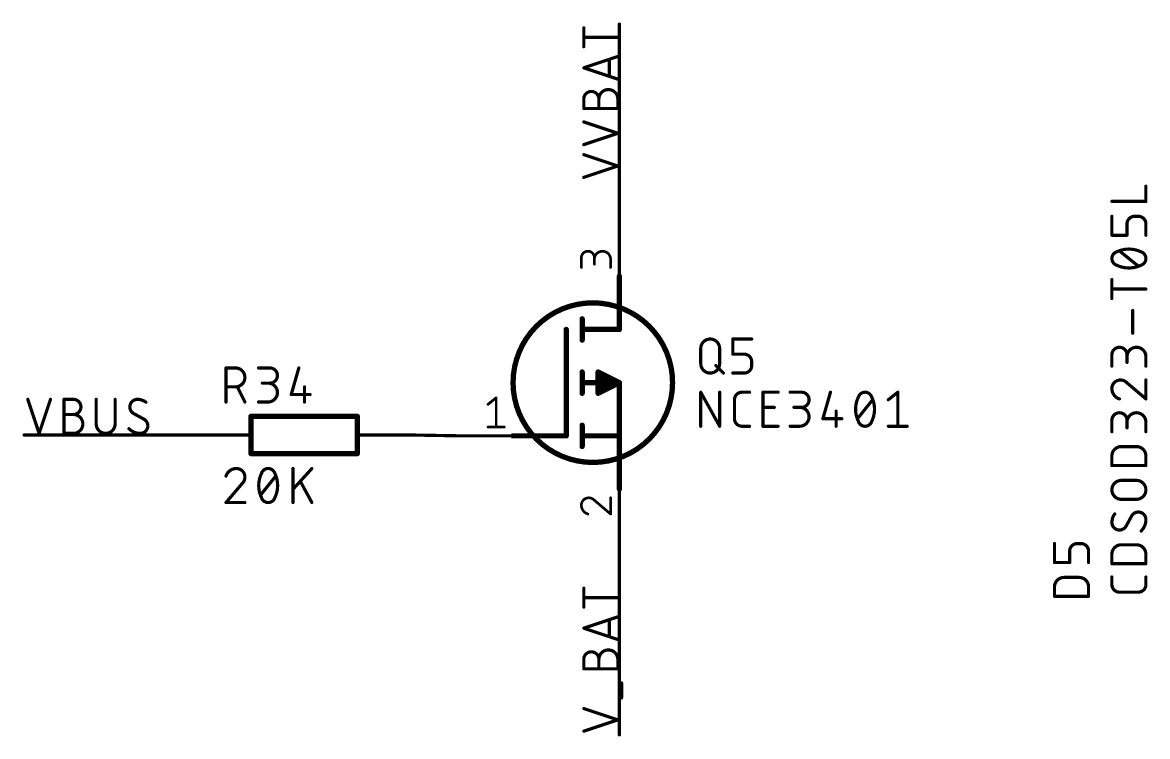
# Model space of a CAD drawing. Extents: x 3 to 264, y 2 to 181.
# Drawn here: x 145.4 to 199.2, y 49.3 to 83.4 of the extents above; entities that cross this region are included whole.
import ezdxf

# ---------------------------------------------------------------- set-up
doc = ezdxf.new("R2010")
doc.units = 0
for name, color, linetype in [('91', 122, 'CONTINUOUS'), ('94', 12, 'CONTINUOUS'), ('95', 251, 'CONTINUOUS'), ('96', 251, 'CONTINUOUS')]:
    doc.layers.add(name, color=color, linetype=linetype)

msp = doc.modelspace()

# ---------------------------------------------------------------- linework, layer by layer
at = {"layer": '91', "const_width": 0.1524}
for points in [[(173.95, 73.83), (173.95, 83.33)], [(153.81, 63.71), (145.51, 63.71)], [(163.97, 63.71), (166.33, 63.67)], [(173.95, 58.59), (173.95, 49.39)]]:
    msp.add_lwpolyline(points, dxfattribs=at)
at = {"layer": '91', "const_width": 0.0762}
for points in [[(173.9881, 83.33, 1), (173.9119, 83.33)], [(173.9119, 73.83, 1), (173.9881, 73.83)], [(145.51, 63.7481, 1), (145.51, 63.6719)], [(153.81, 63.6719, 1), (153.81, 63.7481)], [(163.9706, 63.7481, 1), (163.9694, 63.6719)], [(166.3294, 63.6319, 1), (166.3306, 63.7081)], [(173.9881, 58.59, 1), (173.9119, 58.59)], [(173.9119, 49.39, 1), (173.9881, 49.39)]]:
    msp.add_lwpolyline(points, format="xyb", dxfattribs=at)
at = {"layer": '94'}
for points, const_width in [([(173.95, 73.83), (173.95, 71.29)], 0.1524), ([(173.95, 68.75), (173.95, 71.29)], 0.254), ([(172.172, 69.258), (172.172, 68.242)], 0.254), ([(171.41, 68.75), (171.41, 63.67)], 0.254), ([(173.95, 68.75), (172.172, 68.75)], 0.254), ([(172.172, 65.702), (172.172, 66.718)], 0.254), ([(173.95, 66.21), (172.934, 66.718)], 0.254), ([(172.934, 66.718), (172.934, 65.702)], 0.254), ([(173.95, 66.21), (172.172, 66.21)], 0.254), ([(172.934, 66.464), (173.442, 66.464)], 0.254), ([(172.934, 65.702), (173.95, 66.21)], 0.254), ([(172.934, 66.21), (173.95, 66.21)], 0.254), ([(173.95, 66.21), (173.95, 61.13)], 0.254), ([(172.934, 65.956), (173.442, 65.956)], 0.254), ([(161.43, 64.599), (156.35, 64.599)], 0.254), ([(156.35, 62.821), (156.35, 64.599)], 0.254), ([(161.43, 62.821), (161.43, 64.599)], 0.254), ([(172.172, 63.162), (172.172, 64.178)], 0.254), ([(153.81, 63.71), (156.35, 63.71)], 0.1524), ([(163.97, 63.71), (161.43, 63.71)], 0.1524), ([(166.33, 63.67), (168.87, 63.67)], 0.1524), ([(168.87, 63.67), (171.41, 63.67)], 0.254), ([(172.172, 63.67), (173.95, 63.67)], 0.254), ([(156.35, 62.821), (161.43, 62.821)], 0.254), ([(173.95, 58.59), (173.95, 61.13)], 0.1524)]:
    msp.add_lwpolyline(points, dxfattribs=dict(at, const_width=const_width))
for points, const_width in [([(173.9881, 73.83, 1), (173.9119, 73.83)], 0.0762), ([(174.0135, 71.29, 1), (173.8865, 71.29)], 0.127), ([(173.9119, 71.29, 1), (173.9881, 71.29)], 0.0762), ([(172.68, 62.4, 1), (172.68, 70.02, 1), (172.68, 62.4)], 0.254), ([(172.2355, 69.258, 1), (172.1085, 69.258)], 0.127), ([(171.4735, 68.75, 1), (171.3465, 68.75)], 0.127), ([(172.172, 68.8135, 1), (172.172, 68.6865)], 0.127), ([(173.8865, 68.75, 1), (174.0135, 68.75)], 0.127), ([(173.95, 68.6865, 1), (173.95, 68.8135)], 0.127), ([(172.1085, 68.242, 1), (172.2355, 68.242)], 0.127), ([(172.2355, 66.718, 1), (172.1085, 66.718)], 0.127), ([(172.9624, 66.7748, 1), (172.9056, 66.6612)], 0.127), ([(172.9975, 66.718, 1), (172.8705, 66.718)], 0.127), ([(172.172, 66.2735, 1), (172.172, 66.1465)], 0.127), ([(172.934, 66.5275, 1), (172.934, 66.4005)], 0.127), ([(172.934, 66.2735, 1), (172.934, 66.1465)], 0.127), ([(173.442, 66.4005, 1), (173.442, 66.5275)], 0.127), ([(174.0135, 66.21, 1), (173.8865, 66.21)], 0.127), ([(173.9784, 66.1532, 1), (173.9216, 66.2668)], 0.127), ([(173.9216, 66.1532, 1), (173.9784, 66.2668)], 0.127), ([(173.95, 66.1465, 1), (173.95, 66.2735)], 0.127), ([(173.95, 66.1465, 1), (173.95, 66.2735)], 0.127), ([(172.1085, 65.702, 1), (172.2355, 65.702)], 0.127), ([(172.934, 66.0195, 1), (172.934, 65.8925)], 0.127), ([(172.9056, 65.7588, 1), (172.9624, 65.6452)], 0.127), ([(172.8705, 65.702, 1), (172.9975, 65.702)], 0.127), ([(173.442, 65.8925, 1), (173.442, 66.0195)], 0.127), ([(156.35, 64.6625, 1), (156.35, 64.5355)], 0.127), ([(156.4135, 64.599, 1), (156.2865, 64.599)], 0.127), ([(161.4935, 64.599, 1), (161.3665, 64.599)], 0.127), ([(161.43, 64.5355, 1), (161.43, 64.6625)], 0.127), ([(172.2355, 64.178, 1), (172.1085, 64.178)], 0.127), ([(153.81, 63.7481, 1), (153.81, 63.6719)], 0.0762), ([(156.35, 63.6719, 1), (156.35, 63.7481)], 0.0762), ([(161.43, 63.7481, 1), (161.43, 63.6719)], 0.0762), ([(163.97, 63.6719, 1), (163.97, 63.7481)], 0.0762), ([(166.33, 63.7081, 1), (166.33, 63.6319)], 0.0762), ([(168.87, 63.7335, 1), (168.87, 63.6065)], 0.127), ([(168.87, 63.6319, 1), (168.87, 63.7081)], 0.0762), ([(171.3465, 63.67, 1), (171.4735, 63.67)], 0.127), ([(171.41, 63.6065, 1), (171.41, 63.7335)], 0.127), ([(172.172, 63.7335, 1), (172.172, 63.6065)], 0.127), ([(173.95, 63.6065, 1), (173.95, 63.7335)], 0.127), ([(156.35, 62.8845, 1), (156.35, 62.7575)], 0.127), ([(156.2865, 62.821, 1), (156.4135, 62.821)], 0.127), ([(161.3665, 62.821, 1), (161.4935, 62.821)], 0.127), ([(161.43, 62.7575, 1), (161.43, 62.8845)], 0.127), ([(172.1085, 63.162, 1), (172.2355, 63.162)], 0.127), ([(173.8865, 61.13, 1), (174.0135, 61.13)], 0.127), ([(173.9881, 61.13, 1), (173.9119, 61.13)], 0.0762), ([(173.9119, 58.59, 1), (173.9881, 58.59)], 0.0762)]:
    msp.add_lwpolyline(points, format="xyb", dxfattribs=dict(at, const_width=const_width))
at = {"layer": '95'}
for points, const_width in [([(172.2482, 82.2507), (172.2482, 83.1538)], 0.1524), ([(173.8738, 82.7022), (172.2482, 82.7022)], 0.1524), ([(172.2482, 81.2433), (173.8738, 81.7852)], 0.1524), ([(173.4674, 81.6497), (173.4674, 80.8369)], 0.1524), ([(173.8738, 80.7015), (172.2482, 81.2433)], 0.1524), ([(172.2482, 79.3019), (172.2482, 79.7534)], 0.1524), ([(172.9707, 79.3019), (172.9707, 79.7534)], 0.1524), ([(173.8738, 79.7534), (173.8738, 79.3019)], 0.1524), ([(173.8738, 79.3019), (172.2482, 79.3019)], 0.1524), ([(173.8738, 78.1171), (172.2482, 78.6589)], 0.1524), ([(172.2482, 77.5752), (173.8738, 78.1171)], 0.1524), ([(173.8738, 76.554), (172.2482, 77.0958)], 0.1524), ([(172.2482, 76.0121), (173.8738, 76.554)], 0.1524), ([(172.1339, 71.7091), (172.1339, 72.1748)], 0.127), ([(172.7548, 72.1748), (172.7548, 71.8643)], 0.127), ([(173.5309, 71.7091), (173.5309, 72.0972)], 0.127), ([(179.3678, 67.5703), (179.3678, 68.2928)], 0.1524), ([(179.3678, 68.2928), (180.2709, 68.2928)], 0.1524), ([(177.8362, 67.1188), (177.8362, 67.8412)], 0.1524), ([(178.7393, 67.8412), (178.7393, 67.1188)], 0.1524), ([(179.9097, 67.5703), (179.3678, 67.5703)], 0.1524), ([(180.2709, 67.0284), (180.2709, 67.2091)], 0.1524), ([(155.1562, 65.2848), (155.1562, 66.9104)], 0.1524), ([(155.1562, 66.9104), (155.6078, 66.9104)], 0.1524), ([(156.7102, 66.9104), (157.252, 66.9104)], 0.1524), ([(158.6345, 66.9104), (158.2733, 65.646)], 0.1524), ([(178.5587, 67.0284), (178.9199, 66.6672)], 0.1524), ([(179.3678, 66.6672), (179.9097, 66.6672)], 0.1524), ([(157.252, 66.1879), (156.8908, 66.1879)], 0.1524), ([(155.6078, 66.0073), (155.1562, 66.0073)], 0.1524), ([(156.0593, 65.2848), (155.6981, 66.0073)], 0.1524), ([(158.2733, 65.646), (159.1764, 65.646)], 0.1524), ([(158.9055, 66.0073), (158.9055, 65.2848)], 0.1524), ([(145.6862, 65.4118), (146.2281, 63.7862)], 0.1524), ([(146.2281, 63.7862), (146.7699, 65.4118)], 0.1524), ([(147.4128, 63.7862), (147.4128, 65.4118)], 0.1524), ([(147.4128, 65.4118), (147.8644, 65.4118)], 0.1524), ([(148.9549, 65.4118), (148.9549, 64.2378)], 0.1524), ([(149.858, 64.2378), (149.858, 65.4118)], 0.1524), ([(156.7102, 65.2848), (157.1617, 65.2848)], 0.1524), ([(167.6748, 65.1757), (168.0628, 65.4861)], 0.127), ([(168.0628, 65.4861), (168.0628, 64.0891)], 0.127), ([(147.4128, 64.6893), (147.8644, 64.6893)], 0.1524), ([(151.2405, 64.4635), (150.7438, 64.7345)], 0.1524), ([(167.6748, 64.0891), (168.4509, 64.0891)], 0.127), ([(147.8644, 63.7862), (147.4128, 63.7862)], 0.1524), ([(173.5309, 59.9348), (173.5309, 60.7109)], 0.127), ([(172.7548, 60.5945), (173.5309, 59.9348)], 0.127), ([(194.7382, 57.6214), (194.7382, 58.5245)], 0.1524), ([(196.0026, 58.5245), (195.8219, 58.5245)], 0.1524), ([(195.4607, 58.1633), (195.4607, 57.6214)], 0.1524), ([(196.3638, 57.6214), (196.3638, 58.1633)], 0.1524), ([(195.4607, 57.6214), (194.7382, 57.6214)], 0.1524), ([(195.1898, 56.9093), (195.9122, 56.9093)], 0.1524), ([(172.2482, 55.4922), (172.2482, 56.3953)], 0.1524), ([(194.7382, 56.0062), (194.7382, 56.4578)], 0.1524), ([(196.3638, 56.4578), (196.3638, 56.0062)], 0.1524), ([(173.8738, 55.9437), (172.2482, 55.9437)], 0.1524), ([(196.3638, 56.0062), (194.7382, 56.0062)], 0.1524), ([(172.2482, 54.4848), (173.8738, 55.0267)], 0.1524), ([(173.4674, 54.8912), (173.4674, 54.0784)], 0.1524), ([(173.8738, 53.9429), (172.2482, 54.4848)], 0.1524), ([(172.2482, 52.5433), (172.2482, 52.9949)], 0.1524), ([(172.9707, 52.5433), (172.9707, 52.9949)], 0.1524), ([(173.8738, 52.9949), (173.8738, 52.5433)], 0.1524), ([(173.8738, 52.5433), (172.2482, 52.5433)], 0.1524), ([(174.0544, 51.1536), (174.0544, 51.8761)], 0.1524), ([(173.8738, 50.1081), (172.2482, 50.6499)], 0.1524), ([(172.2482, 49.5662), (173.8738, 50.1081)], 0.1524)]:
    msp.add_lwpolyline(points, dxfattribs=dict(at, const_width=const_width))
for points, const_width in [([(172.2863, 83.1538, 1), (172.2101, 83.1538)], 0.0762), ([(172.2482, 82.7403, 1), (172.2482, 82.6641)], 0.0762), ([(173.8738, 82.6641, 1), (173.8738, 82.7403)], 0.0762), ([(172.2101, 82.2507, 1), (172.2863, 82.2507)], 0.0762), ([(173.5055, 81.6497, 1), (173.4293, 81.6497)], 0.0762), ([(173.8858, 81.749, 1), (173.8618, 81.8213)], 0.0762), ([(172.2602, 81.2795, 1), (172.2362, 81.2072)], 0.0762), ([(172.2362, 81.2795, 1), (172.2602, 81.2072)], 0.0762), ([(173.4293, 80.8369, 1), (173.5055, 80.8369)], 0.0762), ([(173.8618, 80.6653, 1), (173.8858, 80.7376)], 0.0762), ([(172.9707, 79.7534, 1), (172.2482, 79.7534)], 0.1524), ([(173.8738, 79.7534, 1), (172.9707, 79.7534)], 0.1524), ([(172.2863, 79.7534, 1), (172.2101, 79.7534)], 0.0762), ([(172.2101, 79.7534, 1), (172.2863, 79.7534)], 0.0762), ([(173.0088, 79.7534, 1), (172.9326, 79.7534)], 0.0762), ([(172.9326, 79.7534, 1), (173.0088, 79.7534)], 0.0762), ([(172.9326, 79.7534, 1), (173.0088, 79.7534)], 0.0762), ([(173.9119, 79.7534, 1), (173.8357, 79.7534)], 0.0762), ([(173.8357, 79.7534, 1), (173.9119, 79.7534)], 0.0762), ([(172.2482, 79.34, 1), (172.2482, 79.2638)], 0.0762), ([(172.2101, 79.3019, 1), (172.2863, 79.3019)], 0.0762), ([(172.9326, 79.3019, 1), (173.0088, 79.3019)], 0.0762), ([(173.8357, 79.3019, 1), (173.9119, 79.3019)], 0.0762), ([(173.8738, 79.2638, 1), (173.8738, 79.34)], 0.0762), ([(172.2602, 78.6951, 1), (172.2362, 78.6228)], 0.0762), ([(173.8858, 78.0809, 1), (173.8618, 78.1532)], 0.0762), ([(173.8618, 78.0809, 1), (173.8858, 78.1532)], 0.0762), ([(172.2362, 77.6114, 1), (172.2602, 77.5391)], 0.0762), ([(172.2602, 77.132, 1), (172.2362, 77.0597)], 0.0762), ([(173.8858, 76.5178, 1), (173.8618, 76.5901)], 0.0762), ([(173.8618, 76.5178, 1), (173.8858, 76.5901)], 0.0762), ([(172.2362, 76.0482, 1), (172.2602, 75.9759)], 0.0762), ([(172.7548, 72.1748, 1), (172.1339, 72.1748)], 0.127), ([(172.1656, 72.1748, 1), (172.1022, 72.1748)], 0.0635), ([(172.1022, 72.1748, 1), (172.1656, 72.1748)], 0.0635), ([(173.5309, 72.0972, 1), (172.7548, 72.0972)], 0.127), ([(172.7865, 72.1748, 1), (172.723, 72.1748)], 0.0635), ([(172.723, 72.1748, 1), (172.7865, 72.1748)], 0.0635), ([(172.723, 72.0972, 1), (172.7865, 72.0972)], 0.0635), ([(173.5626, 72.0972, 1), (173.4992, 72.0972)], 0.0635), ([(173.4992, 72.0972, 1), (173.5626, 72.0972)], 0.0635), ([(172.1022, 71.7091, 1), (172.1656, 71.7091)], 0.0635), ([(172.723, 71.8643, 1), (172.7865, 71.8643)], 0.0635), ([(173.4992, 71.7091, 1), (173.5626, 71.7091)], 0.0635), ([(178.7393, 67.8412, 1), (177.8362, 67.8412)], 0.1524), ([(179.4059, 68.2928, 1), (179.3297, 68.2928)], 0.0762), ([(179.3678, 68.3309, 1), (179.3678, 68.2547)], 0.0762), ([(180.2709, 68.2547, 1), (180.2709, 68.3309)], 0.0762), ([(177.8743, 67.8412, 1), (177.7981, 67.8412)], 0.0762), ([(177.7981, 67.8412, 1), (177.8743, 67.8412)], 0.0762), ([(178.7774, 67.8412, 1), (178.7012, 67.8412)], 0.0762), ([(178.7012, 67.8412, 1), (178.7774, 67.8412)], 0.0762), ([(177.8362, 67.1188, 1), (178.7393, 67.1188)], 0.1524), ([(177.8743, 67.1188, 1), (177.7981, 67.1188)], 0.0762), ([(178.7774, 67.1188, 1), (178.7012, 67.1188)], 0.0762), ([(179.3678, 67.6084, 1), (179.3678, 67.5322)], 0.0762), ([(179.3297, 67.5703, 1), (179.4059, 67.5703)], 0.0762), ([(180.2709, 67.2091, 0.4142), (179.9097, 67.5703)], 0.1524), ([(179.9097, 67.6084, 1), (179.9097, 67.5322)], 0.0762), ([(179.9097, 67.5322, 1), (179.9097, 67.6084)], 0.0762), ([(180.309, 67.2091, 1), (180.2328, 67.2091)], 0.0762), ([(180.2328, 67.2091, 1), (180.309, 67.2091)], 0.0762), ([(155.1943, 66.9104, 1), (155.1181, 66.9104)], 0.0762), ([(155.1562, 66.9485, 1), (155.1562, 66.8723)], 0.0762), ([(155.6078, 66.0073, 1), (155.6078, 66.9104)], 0.1524), ([(155.6078, 66.9485, 1), (155.6078, 66.8723)], 0.0762), ([(155.6078, 66.8723, 1), (155.6078, 66.9485)], 0.0762), ([(156.7102, 66.9485, 1), (156.7102, 66.8723)], 0.0762), ([(157.252, 66.1879, 1), (157.252, 66.9104)], 0.1524), ([(157.252, 66.9485, 1), (157.252, 66.8723)], 0.0762), ([(157.252, 66.8723, 1), (157.252, 66.9485)], 0.0762), ([(158.6712, 66.8999, 1), (158.5979, 66.9209)], 0.0762), ([(177.7981, 67.1188, 1), (177.8743, 67.1188)], 0.0762), ([(178.5856, 67.0554, 1), (178.5317, 67.0015)], 0.0762), ([(178.7012, 67.1188, 1), (178.7774, 67.1188)], 0.0762), ([(178.893, 66.6403, 1), (178.9469, 66.6941)], 0.0762), ([(179.3678, 66.7053, 1), (179.3678, 66.6291)], 0.0762), ([(179.9097, 66.6672, 0.4142), (180.2709, 67.0284)], 0.1524), ([(179.9097, 66.7053, 1), (179.9097, 66.6291)], 0.0762), ([(179.9097, 66.6291, 1), (179.9097, 66.7053)], 0.0762), ([(180.309, 67.0284, 1), (180.2328, 67.0284)], 0.0762), ([(180.2328, 67.0284, 1), (180.309, 67.0284)], 0.0762), ([(156.8908, 66.226, 1), (156.8908, 66.1498)], 0.0762), ([(157.1617, 65.2848, 1), (157.1617, 66.1879)], 0.1524), ([(157.1617, 66.226, 1), (157.1617, 66.1498)], 0.0762), ([(157.252, 66.226, 1), (157.252, 66.1498)], 0.0762), ([(157.252, 66.1498, 1), (157.252, 66.226)], 0.0762), ([(155.1562, 66.0454, 1), (155.1562, 65.9692)], 0.0762), ([(155.6078, 66.0454, 1), (155.6078, 65.9692)], 0.0762), ([(155.6078, 65.9692, 1), (155.6078, 66.0454)], 0.0762), ([(155.7321, 66.0243, 1), (155.664, 65.9902)], 0.0762), ([(158.2733, 65.6841, 1), (158.2733, 65.6079)], 0.0762), ([(158.2367, 65.6565, 1), (158.3099, 65.6356)], 0.0762), ([(158.9436, 66.0073, 1), (158.8674, 66.0073)], 0.0762), ([(159.1764, 65.6079, 1), (159.1764, 65.6841)], 0.0762), ([(145.7223, 65.4238, 1), (145.6501, 65.3998)], 0.0762), ([(146.8061, 65.3998, 1), (146.7338, 65.4238)], 0.0762), ([(147.4509, 65.4118, 1), (147.3747, 65.4118)], 0.0762), ([(147.4128, 65.4499, 1), (147.4128, 65.3737)], 0.0762), ([(147.8644, 64.6893, 1), (147.8644, 65.4118)], 0.1524), ([(147.8644, 65.4499, 1), (147.8644, 65.3737)], 0.0762), ([(147.8644, 65.3737, 1), (147.8644, 65.4499)], 0.0762), ([(148.993, 65.4118, 1), (148.9168, 65.4118)], 0.0762), ([(149.8961, 65.4118, 1), (149.8199, 65.4118)], 0.0762), ([(150.9244, 65.4118, 0.4142), (150.5631, 65.0506)], 0.1524), ([(150.5631, 65.0506, 0.2656), (150.7438, 64.7345)], 0.1524), ([(150.6012, 65.0506, 1), (150.525, 65.0506)], 0.0762), ([(150.525, 65.0506, 1), (150.6012, 65.0506)], 0.0762), ([(151.3308, 65.2763, 0.1623), (150.9244, 65.4118)], 0.1524), ([(150.9244, 65.4499, 1), (150.9244, 65.3737)], 0.0762), ([(150.9244, 65.3737, 1), (150.9244, 65.4499)], 0.0762), ([(151.3079, 65.2459, 1), (151.3537, 65.3068)], 0.0762), ([(155.1181, 65.2848, 1), (155.1943, 65.2848)], 0.0762), ([(156.0252, 65.2678, 1), (156.0934, 65.3018)], 0.0762), ([(156.7102, 65.3229, 1), (156.7102, 65.2467)], 0.0762), ([(157.1617, 65.3229, 1), (157.1617, 65.2467)], 0.0762), ([(157.1617, 65.2467, 1), (157.1617, 65.3229)], 0.0762), ([(158.8674, 65.2848, 1), (158.9436, 65.2848)], 0.0762), ([(167.655, 65.2004, 1), (167.6946, 65.1509)], 0.0635), ([(168.0946, 65.4861, 1), (168.0311, 65.4861)], 0.0635), ([(168.0827, 65.4613, 1), (168.043, 65.5109)], 0.0635), ([(147.4128, 64.7274, 1), (147.4128, 64.6512)], 0.0762), ([(147.8644, 63.7862, 1), (147.8644, 64.6893)], 0.1524), ([(147.8644, 64.7274, 1), (147.8644, 64.6512)], 0.0762), ([(147.8644, 64.7274, 1), (147.8644, 64.6512)], 0.0762), ([(147.8644, 64.6512, 1), (147.8644, 64.7274)], 0.0762), ([(150.762, 64.7679, 1), (150.7255, 64.701)], 0.0762), ([(150.7244, 64.7016, 1), (150.7631, 64.7673)], 0.0762), ([(151.2598, 64.4964, 1), (151.2211, 64.4307)], 0.0762), ([(151.4211, 64.1474, 0.2656), (151.2405, 64.4635)], 0.1524), ([(151.2222, 64.4301, 1), (151.2587, 64.497)], 0.0762), ([(148.9549, 64.2378, 1), (149.858, 64.2378)], 0.1524), ([(148.993, 64.2378, 1), (148.9168, 64.2378)], 0.0762), ([(148.9168, 64.2378, 1), (148.993, 64.2378)], 0.0762), ([(149.8961, 64.2378, 1), (149.8199, 64.2378)], 0.0762), ([(149.8199, 64.2378, 1), (149.8961, 64.2378)], 0.0762), ([(150.545, 64.0388, 1), (150.4909, 63.9851)], 0.0762), ([(150.518, 64.012, 0.2), (151.0599, 63.7862)], 0.1524), ([(151.0599, 63.7862, 0.4142), (151.4211, 64.1474)], 0.1524), ([(151.4592, 64.1474, 1), (151.383, 64.1474)], 0.0762), ([(151.383, 64.1474, 1), (151.4592, 64.1474)], 0.0762), ([(167.6748, 64.1209, 1), (167.6748, 64.0573)], 0.0635), ([(168.0311, 64.0891, 1), (168.0946, 64.0891)], 0.0635), ([(168.4509, 64.0573, 1), (168.4509, 64.1209)], 0.0635), ([(146.1919, 63.7982, 1), (146.2642, 63.7742)], 0.0762), ([(146.1919, 63.7742, 1), (146.2642, 63.7982)], 0.0762), ([(147.4128, 63.8243, 1), (147.4128, 63.7481)], 0.0762), ([(147.3747, 63.7862, 1), (147.4509, 63.7862)], 0.0762), ([(147.8644, 63.8243, 1), (147.8644, 63.7481)], 0.0762), ([(147.8644, 63.7481, 1), (147.8644, 63.8243)], 0.0762), ([(151.0599, 63.8243, 1), (151.0599, 63.7481)], 0.0762), ([(151.0599, 63.7481, 1), (151.0599, 63.8243)], 0.0762), ([(172.4831, 60.7109, 0.4142), (172.1339, 60.3617)], 0.127), ([(172.7548, 60.5945, 0.2053), (172.4831, 60.7109)], 0.127), ([(172.4831, 60.7426, 1), (172.4832, 60.6792)], 0.0635), ([(172.4831, 60.6791, 1), (172.4831, 60.7427)], 0.0635), ([(173.5626, 60.7109, 1), (173.4992, 60.7109)], 0.0635), ([(172.1339, 60.3617, 0.3252), (172.4443, 59.9348)], 0.127), ([(172.1656, 60.3617, 1), (172.1022, 60.3616)], 0.0635), ([(172.1022, 60.3617, 1), (172.1656, 60.3617)], 0.0635), ([(172.7754, 60.6187, 1), (172.7342, 60.5703)], 0.0635), ([(172.7318, 60.5726, 1), (172.7778, 60.6164)], 0.0635), ([(172.4346, 59.9046, 1), (172.4541, 59.965)], 0.0635), ([(173.4992, 59.9348, 1), (173.5626, 59.9348)], 0.0635), ([(173.5103, 59.9106, 1), (173.5515, 59.959)], 0.0635), ([(194.7763, 58.5245, 1), (194.7001, 58.5245)], 0.0762), ([(195.8219, 58.5245, 0.4142), (195.4607, 58.1633)], 0.1524), ([(195.8219, 58.5626, 1), (195.8219, 58.4864)], 0.0762), ([(195.8219, 58.4864, 1), (195.8219, 58.5626)], 0.0762), ([(196.3638, 58.1633, 0.4142), (196.0026, 58.5245)], 0.1524), ([(196.0026, 58.5626, 1), (196.0026, 58.4864)], 0.0762), ([(196.0026, 58.4864, 1), (196.0026, 58.5626)], 0.0762), ([(195.4988, 58.1633, 1), (195.4226, 58.1633)], 0.0762), ([(195.4226, 58.1633, 1), (195.4988, 58.1633)], 0.0762), ([(196.4019, 58.1633, 1), (196.3257, 58.1633)], 0.0762), ([(196.3257, 58.1633, 1), (196.4019, 58.1633)], 0.0762), ([(194.7382, 57.6595, 1), (194.7382, 57.5833)], 0.0762), ([(194.7001, 57.6214, 1), (194.7763, 57.6214)], 0.0762), ([(195.4226, 57.6214, 1), (195.4988, 57.6214)], 0.0762), ([(195.4607, 57.5833, 1), (195.4607, 57.6595)], 0.0762), ([(196.3257, 57.6214, 1), (196.4019, 57.6214)], 0.0762), ([(195.1898, 56.9093, 0.4142), (194.7382, 56.4578)], 0.1524), ([(195.1898, 56.9474, 1), (195.1898, 56.8712)], 0.0762), ([(195.1898, 56.8712, 1), (195.1898, 56.9474)], 0.0762), ([(196.3638, 56.4578, 0.4142), (195.9122, 56.9093)], 0.1524), ([(195.9122, 56.9474, 1), (195.9122, 56.8712)], 0.0762), ([(195.9122, 56.8712, 1), (195.9122, 56.9474)], 0.0762), ([(172.2863, 56.3953, 1), (172.2101, 56.3953)], 0.0762), ([(194.7763, 56.4578, 1), (194.7001, 56.4578)], 0.0762), ([(194.7001, 56.4578, 1), (194.7763, 56.4578)], 0.0762), ([(196.4019, 56.4578, 1), (196.3257, 56.4578)], 0.0762), ([(196.3257, 56.4578, 1), (196.4019, 56.4578)], 0.0762), ([(172.2482, 55.9818, 1), (172.2482, 55.9056)], 0.0762), ([(173.8738, 55.9056, 1), (173.8738, 55.9818)], 0.0762), ([(194.7382, 56.0443, 1), (194.7382, 55.9681)], 0.0762), ([(194.7001, 56.0062, 1), (194.7763, 56.0062)], 0.0762), ([(196.3257, 56.0062, 1), (196.4019, 56.0062)], 0.0762), ([(196.3638, 55.9681, 1), (196.3638, 56.0443)], 0.0762), ([(172.2101, 55.4922, 1), (172.2863, 55.4922)], 0.0762), ([(173.5055, 54.8912, 1), (173.4293, 54.8912)], 0.0762), ([(173.8858, 54.9905, 1), (173.8618, 55.0628)], 0.0762), ([(172.2602, 54.521, 1), (172.2362, 54.4487)], 0.0762), ([(172.2362, 54.521, 1), (172.2602, 54.4487)], 0.0762), ([(173.4293, 54.0784, 1), (173.5055, 54.0784)], 0.0762), ([(173.8618, 53.9068, 1), (173.8858, 53.9791)], 0.0762), ([(172.9707, 52.9949, 1), (172.2482, 52.9949)], 0.1524), ([(173.8738, 52.9949, 1), (172.9707, 52.9949)], 0.1524), ([(172.2863, 52.9949, 1), (172.2101, 52.9949)], 0.0762), ([(172.2101, 52.9949, 1), (172.2863, 52.9949)], 0.0762), ([(173.0088, 52.9949, 1), (172.9326, 52.9949)], 0.0762), ([(172.9326, 52.9949, 1), (173.0088, 52.9949)], 0.0762), ([(172.9326, 52.9949, 1), (173.0088, 52.9949)], 0.0762), ([(173.9119, 52.9949, 1), (173.8357, 52.9949)], 0.0762), ([(173.8357, 52.9949, 1), (173.9119, 52.9949)], 0.0762), ([(172.2482, 52.5814, 1), (172.2482, 52.5052)], 0.0762), ([(172.2101, 52.5433, 1), (172.2863, 52.5433)], 0.0762), ([(172.9326, 52.5433, 1), (173.0088, 52.5433)], 0.0762), ([(173.8357, 52.5433, 1), (173.9119, 52.5433)], 0.0762), ([(173.8738, 52.5052, 1), (173.8738, 52.5814)], 0.0762), ([(174.0925, 51.8761, 1), (174.0163, 51.8761)], 0.0762), ([(174.0163, 51.1536, 1), (174.0925, 51.1536)], 0.0762), ([(172.2602, 50.6861, 1), (172.2362, 50.6138)], 0.0762), ([(173.8858, 50.0719, 1), (173.8618, 50.1442)], 0.0762), ([(173.8618, 50.0719, 1), (173.8858, 50.1442)], 0.0762), ([(172.2362, 49.6023, 1), (172.2602, 49.5301)], 0.0762)]:
    msp.add_lwpolyline(points, format="xyb", dxfattribs=dict(at, const_width=const_width))
at = {"layer": '96', "const_width": 0.1524}
for points in [[(199.1038, 74.8664), (199.1038, 75.5889)], [(197.4782, 74.8664), (199.1038, 74.8664)], [(197.4782, 73.2482), (197.4782, 74.1513)], [(198.7426, 74.1513), (198.5619, 74.1513)], [(198.2007, 73.7901), (198.2007, 73.2482)], [(199.1038, 73.2482), (199.1038, 73.7901)], [(198.2007, 73.2482), (197.4782, 73.2482)], [(198.7426, 71.7754), (197.8394, 72.4979)], [(197.4782, 70.2262), (197.4782, 71.1293)], [(199.1038, 70.6777), (197.4782, 70.6777)], [(198.4716, 68.5727), (198.4716, 69.6565)], [(197.4782, 66.9957), (197.4782, 67.5376)], [(198.2007, 67.5376), (198.2007, 67.1763)], [(199.1038, 66.9957), (199.1038, 67.4473)], [(198.2007, 66.2002), (199.1038, 65.4326)], [(199.1038, 65.4326), (199.1038, 66.3357)], [(177.8362, 64.1272), (177.8362, 65.7528)], [(177.8362, 65.7528), (178.7393, 64.1272)], [(178.7393, 64.1272), (178.7393, 65.7528)], [(179.8087, 65.7528), (180.17, 65.7528)], [(180.8091, 64.1272), (180.8091, 65.7528)], [(180.8091, 65.7528), (181.5316, 65.7528)], [(182.1087, 65.7528), (182.6506, 65.7528)], [(184.0331, 65.7528), (183.6719, 64.4884)], [(186.7981, 65.3916), (187.2497, 65.7528)], [(187.2497, 65.7528), (187.2497, 64.1272)], [(179.4475, 64.4884), (179.4475, 65.3916)], [(180.8091, 65.0303), (181.351, 65.0303)], [(182.6506, 65.0303), (182.2894, 65.0303)], [(185.3253, 64.4884), (186.0478, 65.3916)], [(183.6719, 64.4884), (184.575, 64.4884)], [(184.304, 64.8497), (184.304, 64.1272)], [(180.17, 64.1272), (179.8087, 64.1272)], [(181.5316, 64.1272), (180.8091, 64.1272)], [(182.1087, 64.1272), (182.5603, 64.1272)], [(186.7981, 64.1272), (187.7012, 64.1272)], [(197.4782, 63.8695), (197.4782, 64.4113)], [(198.2007, 64.4113), (198.2007, 64.0501)], [(199.1038, 63.8695), (199.1038, 64.321)], [(197.9298, 63.1573), (198.6522, 63.1573)], [(197.4782, 62.2542), (197.4782, 62.7058)], [(199.1038, 62.7058), (199.1038, 62.2542)], [(156.8096, 60.8454), (157.5321, 61.7486)], [(158.3556, 60.4842), (158.3556, 62.1098)], [(159.2588, 62.1098), (158.3556, 61.1164)], [(199.1038, 62.2542), (197.4782, 62.2542)], [(155.9238, 61.3873), (155.1562, 60.4842)], [(159.2588, 60.4842), (158.7169, 61.4776)], [(197.9298, 61.5421), (198.6522, 61.5421)], [(155.1562, 60.4842), (156.0593, 60.4842)], [(198.6522, 60.639), (197.9298, 60.639)], [(198.4265, 59.8505), (198.1555, 59.3538)], [(197.4782, 57.5649), (197.4782, 58.0164)], [(197.9298, 58.468), (198.6522, 58.468)], [(199.1038, 58.0164), (199.1038, 57.5649)], [(199.1038, 57.5649), (197.4782, 57.5649)], [(197.4782, 56.5674), (197.4782, 56.9287)], [(199.1038, 56.9287), (199.1038, 56.5674)], [(198.7426, 56.2062), (197.8394, 56.2062)]]:
    msp.add_lwpolyline(points, dxfattribs=at)
at = {"layer": '96'}
for points, const_width in [([(199.1419, 75.5889, 1), (199.0657, 75.5889)], 0.0762), ([(197.4782, 74.9045, 1), (197.4782, 74.8283)], 0.0762), ([(199.0657, 74.8664, 1), (199.1419, 74.8664)], 0.0762), ([(199.1038, 74.8283, 1), (199.1038, 74.9045)], 0.0762), ([(197.5163, 74.1513, 1), (197.4401, 74.1513)], 0.0762), ([(198.5619, 74.1513, 0.4142), (198.2007, 73.7901)], 0.1524), ([(198.5619, 74.1894, 1), (198.5619, 74.1132)], 0.0762), ([(198.5619, 74.1132, 1), (198.5619, 74.1894)], 0.0762), ([(199.1038, 73.7901, 0.4142), (198.7426, 74.1513)], 0.1524), ([(198.7426, 74.1894, 1), (198.7426, 74.1132)], 0.0762), ([(198.7426, 74.1132, 1), (198.7426, 74.1894)], 0.0762), ([(198.2388, 73.7901, 1), (198.1626, 73.7901)], 0.0762), ([(198.1626, 73.7901, 1), (198.2388, 73.7901)], 0.0762), ([(199.1419, 73.7901, 1), (199.0657, 73.7901)], 0.0762), ([(199.0657, 73.7901, 1), (199.1419, 73.7901)], 0.0762), ([(197.4782, 73.2863, 1), (197.4782, 73.2101)], 0.0762), ([(197.4401, 73.2482, 1), (197.5163, 73.2482)], 0.0762), ([(198.1626, 73.2482, 1), (198.2388, 73.2482)], 0.0762), ([(198.2007, 73.2101, 1), (198.2007, 73.2863)], 0.0762), ([(199.0657, 73.2482, 1), (199.1419, 73.2482)], 0.0762), ([(198.291, 72.5882, 0.1139), (197.704, 72.4527)], 0.1524), ([(197.8632, 72.5276, 1), (197.8156, 72.4681)], 0.0762), ([(198.878, 72.4527, 0.1139), (198.291, 72.5882)], 0.1524), ([(198.291, 72.6263, 1), (198.291, 72.5501)], 0.0762), ([(198.291, 72.5501, 1), (198.291, 72.6263)], 0.0762), ([(197.704, 72.4527, 0.3205), (197.4782, 72.1366)], 0.1524), ([(197.4782, 72.1366, 0.3205), (197.704, 71.8205)], 0.1524), ([(197.5163, 72.1366, 1), (197.4401, 72.1366)], 0.0762), ([(197.4401, 72.1366, 1), (197.5163, 72.1366)], 0.0762), ([(197.6873, 72.487, 1), (197.7207, 72.4185)], 0.0762), ([(197.7163, 72.4167, 1), (197.6916, 72.4887)], 0.0762), ([(198.8904, 72.4888, 1), (198.8657, 72.4167)], 0.0762), ([(199.1038, 72.1366, 0.3205), (198.878, 72.4527)], 0.1524), ([(198.878, 71.8205, 0.3205), (199.1038, 72.1366)], 0.1524), ([(198.8613, 72.4185, 1), (198.8947, 72.487)], 0.0762), ([(199.1419, 72.1366, 1), (199.0657, 72.1366)], 0.0762), ([(199.0657, 72.1366, 1), (199.1419, 72.1366)], 0.0762), ([(197.7207, 71.8548, 1), (197.6873, 71.7863)], 0.0762), ([(197.704, 71.8205, 0.1139), (198.291, 71.6851)], 0.1524), ([(197.6916, 71.7845, 1), (197.7163, 71.8566)], 0.0762), ([(198.291, 71.6851, 0.1139), (198.878, 71.8205)], 0.1524), ([(198.291, 71.7232, 1), (198.291, 71.647)], 0.0762), ([(198.291, 71.647, 1), (198.291, 71.7232)], 0.0762), ([(198.7188, 71.7456, 1), (198.7664, 71.8051)], 0.0762), ([(198.8657, 71.8566, 1), (198.8904, 71.7845)], 0.0762), ([(198.8947, 71.7863, 1), (198.8613, 71.8548)], 0.0762), ([(197.5163, 71.1293, 1), (197.4401, 71.1293)], 0.0762), ([(197.4782, 70.7158, 1), (197.4782, 70.6396)], 0.0762), ([(199.1038, 70.6396, 1), (199.1038, 70.7158)], 0.0762), ([(197.4401, 70.2262, 1), (197.5163, 70.2262)], 0.0762), ([(198.5097, 69.6565, 1), (198.4335, 69.6565)], 0.0762), ([(198.4335, 68.5727, 1), (198.5097, 68.5727)], 0.0762), ([(198.2007, 67.5376, 1), (197.4782, 67.5376)], 0.1524), ([(199.1038, 67.4473, 1), (198.2007, 67.4473)], 0.1524), ([(197.5163, 67.5376, 1), (197.4401, 67.5376)], 0.0762), ([(197.4401, 67.5376, 1), (197.5163, 67.5376)], 0.0762), ([(198.2388, 67.5376, 1), (198.1626, 67.5376)], 0.0762), ([(198.1626, 67.5376, 1), (198.2388, 67.5376)], 0.0762), ([(198.1626, 67.4473, 1), (198.2388, 67.4473)], 0.0762), ([(198.1626, 67.1763, 1), (198.2388, 67.1763)], 0.0762), ([(199.1419, 67.4473, 1), (199.0657, 67.4473)], 0.0762), ([(199.0657, 67.4473, 1), (199.1419, 67.4473)], 0.0762), ([(197.4401, 66.9957, 1), (197.5163, 66.9957)], 0.0762), ([(199.0657, 66.9957, 1), (199.1419, 66.9957)], 0.0762), ([(197.8846, 66.3357, 0.4142), (197.4782, 65.9293)], 0.1524), ([(198.2007, 66.2002, 0.2053), (197.8846, 66.3357)], 0.1524), ([(197.8846, 66.3738, 1), (197.8846, 66.2976)], 0.0762), ([(197.8846, 66.2976, 1), (197.8846, 66.3738)], 0.0762), ([(198.2254, 66.2293, 1), (198.176, 66.1712)], 0.0762), ([(198.1731, 66.1739, 1), (198.2283, 66.2265)], 0.0762), ([(199.1419, 66.3357, 1), (199.0657, 66.3357)], 0.0762), ([(177.8743, 65.7528, 1), (177.7981, 65.7528)], 0.0762), ([(177.8695, 65.7713, 1), (177.8029, 65.7343)], 0.0762), ([(178.7774, 65.7528, 1), (178.7012, 65.7528)], 0.0762), ([(179.8087, 65.7528, 0.4142), (179.4475, 65.3916)], 0.1524), ([(179.8087, 65.7909, 1), (179.8087, 65.7147)], 0.0762), ([(179.8087, 65.7147, 1), (179.8087, 65.7909)], 0.0762), ([(180.17, 65.7147, 1), (180.17, 65.7909)], 0.0762), ([(180.8472, 65.7528, 1), (180.771, 65.7528)], 0.0762), ([(180.8091, 65.7909, 1), (180.8091, 65.7147)], 0.0762), ([(181.5316, 65.7147, 1), (181.5316, 65.7909)], 0.0762), ([(182.1087, 65.7909, 1), (182.1087, 65.7147)], 0.0762), ([(182.6506, 65.0303, 1), (182.6506, 65.7528)], 0.1524), ([(182.6506, 65.7909, 1), (182.6506, 65.7147)], 0.0762), ([(182.6506, 65.7147, 1), (182.6506, 65.7909)], 0.0762), ([(184.0697, 65.7423, 1), (183.9965, 65.7633)], 0.0762), ([(185.3704, 65.527, 0.1139), (185.235, 64.94)], 0.1524), ([(185.6865, 65.7528, 0.3205), (185.3704, 65.527)], 0.1524), ([(185.3344, 65.5394, 1), (185.4065, 65.5147)], 0.0762), ([(185.4047, 65.5103, 1), (185.3362, 65.5437)], 0.0762), ([(186.0026, 65.527, 0.3205), (185.6865, 65.7528)], 0.1524), ([(185.6865, 65.7909, 1), (185.6865, 65.7147)], 0.0762), ([(185.6865, 65.7147, 1), (185.6865, 65.7909)], 0.0762), ([(186.1381, 64.94, 0.1139), (186.0026, 65.527)], 0.1524), ([(186.0369, 65.5437, 1), (185.9684, 65.5103)], 0.0762), ([(185.9666, 65.5147, 1), (186.0387, 65.5394)], 0.0762), ([(187.2878, 65.7528, 1), (187.2116, 65.7528)], 0.0762), ([(187.2735, 65.723, 1), (187.2259, 65.7826)], 0.0762), ([(197.4782, 65.9293, 0.3252), (197.8394, 65.4326)], 0.1524), ([(197.5163, 65.9293, 1), (197.4401, 65.9293)], 0.0762), ([(197.4401, 65.9293, 1), (197.5163, 65.9293)], 0.0762), ([(179.4856, 65.3916, 1), (179.4094, 65.3916)], 0.0762), ([(179.4094, 65.3916, 1), (179.4856, 65.3916)], 0.0762), ([(180.8091, 65.0684, 1), (180.8091, 64.9922)], 0.0762), ([(181.351, 64.9922, 1), (181.351, 65.0684)], 0.0762), ([(182.2894, 65.0684, 1), (182.2894, 64.9922)], 0.0762), ([(182.5603, 64.1272, 1), (182.5603, 65.0303)], 0.1524), ([(182.5603, 65.0684, 1), (182.5603, 64.9922)], 0.0762), ([(182.6506, 65.0684, 1), (182.6506, 64.9922)], 0.0762), ([(182.6506, 64.9922, 1), (182.6506, 65.0684)], 0.0762), ([(186.0775, 65.3678, 1), (186.018, 65.4154)], 0.0762), ([(186.7743, 65.4213, 1), (186.8219, 65.3618)], 0.0762), ([(197.8277, 65.3963, 1), (197.8512, 65.4688)], 0.0762), ([(199.0657, 65.4326, 1), (199.1419, 65.4326)], 0.0762), ([(199.0791, 65.4035, 1), (199.1285, 65.4616)], 0.0762), ([(179.4475, 64.4884, 0.4142), (179.8087, 64.1272)], 0.1524), ([(179.4856, 64.4884, 1), (179.4094, 64.4884)], 0.0762), ([(179.4094, 64.4884, 1), (179.4856, 64.4884)], 0.0762), ([(183.6352, 64.4989, 1), (183.7085, 64.478)], 0.0762), ([(183.6719, 64.5265, 1), (183.6719, 64.4503)], 0.0762), ([(184.3421, 64.8497, 1), (184.2659, 64.8497)], 0.0762), ([(184.575, 64.4503, 1), (184.575, 64.5265)], 0.0762), ([(185.235, 64.94, 0.1139), (185.3704, 64.353)], 0.1524), ([(185.2731, 64.94, 1), (185.1969, 64.94)], 0.0762), ([(185.1969, 64.94, 1), (185.2731, 64.94)], 0.0762), ([(185.2955, 64.5122, 1), (185.355, 64.4646)], 0.0762), ([(186.0026, 64.353, 0.1139), (186.1381, 64.94)], 0.1524), ([(186.1762, 64.94, 1), (186.1, 64.94)], 0.0762), ([(186.1, 64.94, 1), (186.1762, 64.94)], 0.0762), ([(198.2007, 64.4113, 1), (197.4782, 64.4113)], 0.1524), ([(199.1038, 64.321, 1), (198.2007, 64.321)], 0.1524), ([(177.7981, 64.1272, 1), (177.8743, 64.1272)], 0.0762), ([(178.7012, 64.1272, 1), (178.7774, 64.1272)], 0.0762), ([(178.706, 64.1087, 1), (178.7726, 64.1457)], 0.0762), ([(179.8087, 64.1653, 1), (179.8087, 64.0891)], 0.0762), ([(179.8087, 64.0891, 1), (179.8087, 64.1653)], 0.0762), ([(180.17, 64.0891, 1), (180.17, 64.1653)], 0.0762), ([(180.8091, 64.1653, 1), (180.8091, 64.0891)], 0.0762), ([(180.771, 64.1272, 1), (180.8472, 64.1272)], 0.0762), ([(181.5316, 64.0891, 1), (181.5316, 64.1653)], 0.0762), ([(182.1087, 64.1653, 1), (182.1087, 64.0891)], 0.0762), ([(182.5603, 64.1653, 1), (182.5603, 64.0891)], 0.0762), ([(182.5603, 64.0891, 1), (182.5603, 64.1653)], 0.0762), ([(184.2659, 64.1272, 1), (184.3421, 64.1272)], 0.0762), ([(185.3704, 64.353, 0.3205), (185.6865, 64.1272)], 0.1524), ([(185.4065, 64.3653, 1), (185.3344, 64.3406)], 0.0762), ([(185.3362, 64.3363, 1), (185.4047, 64.3697)], 0.0762), ([(185.6865, 64.1272, 0.3205), (186.0026, 64.353)], 0.1524), ([(185.6865, 64.1653, 1), (185.6865, 64.0891)], 0.0762), ([(185.6865, 64.0891, 1), (185.6865, 64.1653)], 0.0762), ([(185.9684, 64.3697, 1), (186.0369, 64.3363)], 0.0762), ([(186.0387, 64.3406, 1), (185.9666, 64.3653)], 0.0762), ([(186.7981, 64.1653, 1), (186.7981, 64.0891)], 0.0762), ([(187.2116, 64.1272, 1), (187.2878, 64.1272)], 0.0762), ([(187.7012, 64.0891, 1), (187.7012, 64.1653)], 0.0762), ([(197.5163, 64.4113, 1), (197.4401, 64.4113)], 0.0762), ([(197.4401, 64.4113, 1), (197.5163, 64.4113)], 0.0762), ([(198.2388, 64.4113, 1), (198.1626, 64.4113)], 0.0762), ([(198.1626, 64.4113, 1), (198.2388, 64.4113)], 0.0762), ([(198.1626, 64.321, 1), (198.2388, 64.321)], 0.0762), ([(198.1626, 64.0501, 1), (198.2388, 64.0501)], 0.0762), ([(199.1419, 64.321, 1), (199.0657, 64.321)], 0.0762), ([(199.0657, 64.321, 1), (199.1419, 64.321)], 0.0762), ([(197.4401, 63.8695, 1), (197.5163, 63.8695)], 0.0762), ([(199.0657, 63.8695, 1), (199.1419, 63.8695)], 0.0762), ([(197.9298, 63.1573, 0.4142), (197.4782, 62.7058)], 0.1524), ([(197.9298, 63.1954, 1), (197.9298, 63.1192)], 0.0762), ([(197.9298, 63.1192, 1), (197.9298, 63.1954)], 0.0762), ([(199.1038, 62.7058, 0.4142), (198.6522, 63.1573)], 0.1524), ([(198.6522, 63.1954, 1), (198.6522, 63.1192)], 0.0762), ([(198.6522, 63.1192, 1), (198.6522, 63.1954)], 0.0762), ([(197.5163, 62.7058, 1), (197.4401, 62.7058)], 0.0762), ([(197.4401, 62.7058, 1), (197.5163, 62.7058)], 0.0762), ([(199.1419, 62.7058, 1), (199.0657, 62.7058)], 0.0762), ([(199.0657, 62.7058, 1), (199.1419, 62.7058)], 0.0762), ([(155.6529, 62.1098, 0.3252), (155.1562, 61.7486)], 0.1524), ([(156.0593, 61.7034, 0.4142), (155.6529, 62.1098)], 0.1524), ([(155.6529, 62.1479, 1), (155.6529, 62.0717)], 0.0762), ([(155.6529, 62.0717, 1), (155.6529, 62.1479)], 0.0762), ([(156.8548, 61.884, 0.1139), (156.7193, 61.297)], 0.1524), ([(156.8187, 61.8964, 1), (156.8908, 61.8717)], 0.0762), ([(157.1709, 62.1098, 0.3205), (156.8548, 61.884)], 0.1524), ([(156.889, 61.8673, 1), (156.8205, 61.9007)], 0.0762), ([(157.487, 61.884, 0.3205), (157.1709, 62.1098)], 0.1524), ([(157.1709, 62.1479, 1), (157.1709, 62.0717)], 0.0762), ([(157.1709, 62.0717, 1), (157.1709, 62.1479)], 0.0762), ([(157.5212, 61.9007, 1), (157.4527, 61.8673)], 0.0762), ([(157.6224, 61.297, 0.1139), (157.487, 61.884)], 0.1524), ([(157.4509, 61.8717, 1), (157.523, 61.8964)], 0.0762), ([(157.5619, 61.7248, 1), (157.5024, 61.7724)], 0.0762), ([(158.3937, 62.1098, 1), (158.3175, 62.1098)], 0.0762), ([(159.2869, 62.0842, 1), (159.2306, 62.1354)], 0.0762), ([(197.4782, 62.2923, 1), (197.4782, 62.2161)], 0.0762), ([(197.4401, 62.2542, 1), (197.5163, 62.2542)], 0.0762), ([(199.0657, 62.2542, 1), (199.1419, 62.2542)], 0.0762), ([(199.1038, 62.2161, 1), (199.1038, 62.2923)], 0.0762), ([(155.12, 61.7603, 1), (155.1924, 61.7368)], 0.0762), ([(155.9238, 61.3873, 0.2053), (156.0593, 61.7034)], 0.1524), ([(155.8976, 61.4149, 1), (155.9501, 61.3597)], 0.0762), ([(155.9529, 61.3626, 1), (155.8948, 61.412)], 0.0762), ([(156.0974, 61.7034, 1), (156.0212, 61.7034)], 0.0762), ([(156.0212, 61.7034, 1), (156.0974, 61.7034)], 0.0762), ([(156.7193, 61.297, 0.1139), (156.8548, 60.71)], 0.1524), ([(156.7574, 61.297, 1), (156.6812, 61.297)], 0.0762), ([(156.6812, 61.297, 1), (156.7574, 61.297)], 0.0762), ([(157.487, 60.71, 0.1139), (157.6224, 61.297)], 0.1524), ([(157.6605, 61.297, 1), (157.5843, 61.297)], 0.0762), ([(157.5843, 61.297, 1), (157.6605, 61.297)], 0.0762), ([(158.7503, 61.4959, 1), (158.6834, 61.4594)], 0.0762), ([(197.9298, 61.5421, 1), (197.9298, 60.639)], 0.1524), ([(197.9298, 61.5802, 1), (197.9298, 61.504)], 0.0762), ([(197.9298, 61.504, 1), (197.9298, 61.5802)], 0.0762), ([(198.6522, 60.639, 1), (198.6522, 61.5421)], 0.1524), ([(198.6522, 61.5802, 1), (198.6522, 61.504)], 0.0762), ([(198.6522, 61.504, 1), (198.6522, 61.5802)], 0.0762), ([(156.7799, 60.8692, 1), (156.8394, 60.8216)], 0.0762), ([(156.8908, 60.7223, 1), (156.8187, 60.6976)], 0.0762), ([(156.8548, 60.71, 0.3205), (157.1709, 60.4842)], 0.1524), ([(156.8205, 60.6933, 1), (156.889, 60.7267)], 0.0762), ([(157.1709, 60.4842, 0.3205), (157.487, 60.71)], 0.1524), ([(157.4527, 60.7267, 1), (157.5212, 60.6933)], 0.0762), ([(157.523, 60.6976, 1), (157.4509, 60.7223)], 0.0762), ([(158.3275, 61.142, 1), (158.3838, 61.0907)], 0.0762), ([(155.1562, 60.5223, 1), (155.1562, 60.4461)], 0.0762), ([(155.1272, 60.5089, 1), (155.1852, 60.4595)], 0.0762), ([(156.0593, 60.4461, 1), (156.0593, 60.5223)], 0.0762), ([(157.1709, 60.5223, 1), (157.1709, 60.4461)], 0.0762), ([(157.1709, 60.4461, 1), (157.1709, 60.5223)], 0.0762), ([(158.3175, 60.4842, 1), (158.3937, 60.4842)], 0.0762), ([(159.2253, 60.466, 1), (159.2922, 60.5024)], 0.0762), ([(197.9298, 60.6771, 1), (197.9298, 60.6009)], 0.0762), ([(197.9298, 60.6009, 1), (197.9298, 60.6771)], 0.0762), ([(198.6522, 60.6771, 1), (198.6522, 60.6009)], 0.0762), ([(198.6522, 60.6009, 1), (198.6522, 60.6771)], 0.0762), ([(197.6137, 59.9408, 0.1623), (197.4782, 59.5344)], 0.1524), ([(197.6441, 59.9179, 1), (197.5832, 59.9636)], 0.0762), ([(198.3936, 59.8698, 1), (198.4593, 59.8311)], 0.0762), ([(198.7426, 60.0311, 0.2656), (198.4265, 59.8505)], 0.1524), ([(198.4599, 59.8322, 1), (198.393, 59.8687)], 0.0762), ([(199.1038, 59.6698, 0.4142), (198.7426, 60.0311)], 0.1524), ([(198.7426, 60.0692, 1), (198.7426, 59.993)], 0.0762), ([(198.7426, 59.993, 1), (198.7426, 60.0692)], 0.0762), ([(198.878, 59.128, 0.2), (199.1038, 59.6698)], 0.1524), ([(199.1419, 59.6698, 1), (199.0657, 59.6698)], 0.0762), ([(199.0657, 59.6698, 1), (199.1419, 59.6698)], 0.0762), ([(197.4782, 59.5344, 0.4142), (197.8394, 59.1731)], 0.1524), ([(197.5163, 59.5344, 1), (197.4401, 59.5344)], 0.0762), ([(197.4401, 59.5344, 1), (197.5163, 59.5344)], 0.0762), ([(197.8394, 59.1731, 0.2656), (198.1555, 59.3538)], 0.1524), ([(197.8394, 59.2112, 1), (197.8394, 59.135)], 0.0762), ([(197.8394, 59.135, 1), (197.8394, 59.2112)], 0.0762), ([(198.1221, 59.372, 1), (198.189, 59.3355)], 0.0762), ([(198.1884, 59.3344, 1), (198.1227, 59.3731)], 0.0762), ([(198.8512, 59.155, 1), (198.9049, 59.1009)], 0.0762), ([(197.9298, 58.468, 0.4142), (197.4782, 58.0164)], 0.1524), ([(197.5163, 58.0164, 1), (197.4401, 58.0164)], 0.0762), ([(197.4401, 58.0164, 1), (197.5163, 58.0164)], 0.0762), ([(197.9298, 58.5061, 1), (197.9298, 58.4299)], 0.0762), ([(197.9298, 58.4299, 1), (197.9298, 58.5061)], 0.0762), ([(199.1038, 58.0164, 0.4142), (198.6522, 58.468)], 0.1524), ([(198.6522, 58.5061, 1), (198.6522, 58.4299)], 0.0762), ([(198.6522, 58.4299, 1), (198.6522, 58.5061)], 0.0762), ([(199.1419, 58.0164, 1), (199.0657, 58.0164)], 0.0762), ([(199.0657, 58.0164, 1), (199.1419, 58.0164)], 0.0762), ([(197.4782, 57.603, 1), (197.4782, 57.5268)], 0.0762), ([(197.4401, 57.5649, 1), (197.5163, 57.5649)], 0.0762), ([(199.0657, 57.5649, 1), (199.1419, 57.5649)], 0.0762), ([(199.1038, 57.5268, 1), (199.1038, 57.603)], 0.0762), ([(197.5163, 56.9287, 1), (197.4401, 56.9287)], 0.0762), ([(199.1419, 56.9287, 1), (199.0657, 56.9287)], 0.0762), ([(197.4782, 56.5674, 0.4142), (197.8394, 56.2062)], 0.1524), ([(197.5163, 56.5674, 1), (197.4401, 56.5674)], 0.0762), ([(197.4401, 56.5674, 1), (197.5163, 56.5674)], 0.0762), ([(198.7426, 56.2062, 0.4142), (199.1038, 56.5674)], 0.1524), ([(199.1419, 56.5674, 1), (199.0657, 56.5674)], 0.0762), ([(199.0657, 56.5674, 1), (199.1419, 56.5674)], 0.0762), ([(197.8394, 56.2443, 1), (197.8394, 56.1681)], 0.0762), ([(197.8394, 56.1681, 1), (197.8394, 56.2443)], 0.0762), ([(198.7426, 56.2443, 1), (198.7426, 56.1681)], 0.0762), ([(198.7426, 56.1681, 1), (198.7426, 56.2443)], 0.0762)]:
    msp.add_lwpolyline(points, format="xyb", dxfattribs=dict(at, const_width=const_width))

doc.saveas('drawing.dxf')
